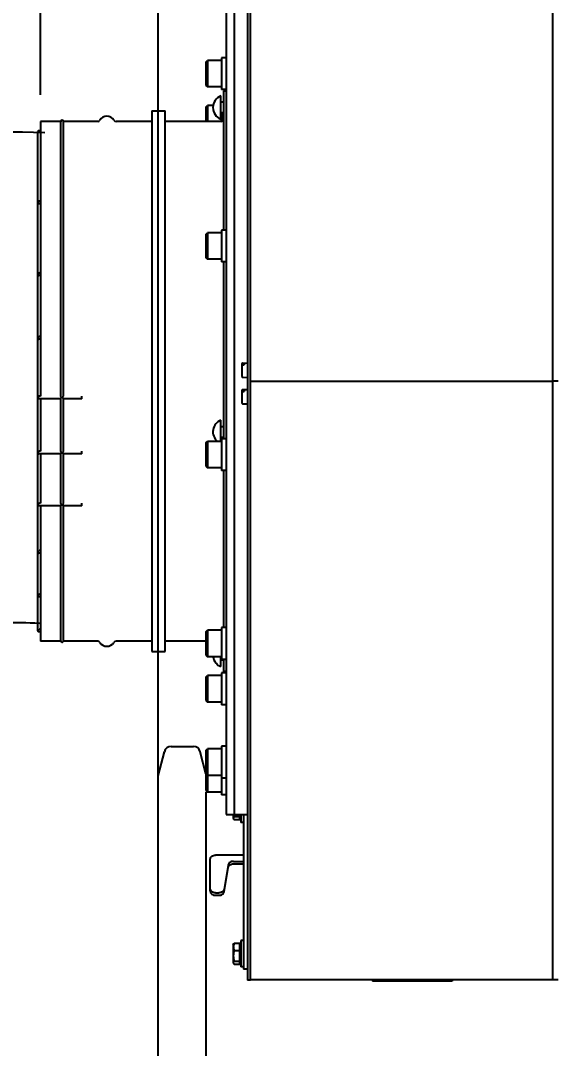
# Model space of a CAD drawing. Header units: millimetres. Extents: x 11802 to 19889, y -472 to 9054.
# Drawn here: x 15590.1 to 15791.8, y 7933.1 to 8320.9 of the extents above; entities that cross this region are included whole.
import ezdxf

# ---------------------------------------------------------------- set-up
doc = ezdxf.new("R2010")
doc.units = ezdxf.units.MM
doc.header["$LTSCALE"] = 307.34
doc.header["$PDMODE"] = 3
doc.header["$PDSIZE"] = 8
doc.linetypes.add('DASHED', pattern=[0.2, 0.1, -0.1])
doc.layers.get('0').update_dxf_attribs({"linetype": 'CONTINUOUS'})
doc.layers.get('Defpoints').update_dxf_attribs({"linetype": 'CONTINUOUS'})
doc.styles.get("Standard").update_dxf_attribs({"font": 'calibri.ttf'})
doc.dimstyles.new('DIMSTYLE_2', dxfattribs={"dimtxt": 35, "dimasz": 35, "dimexe": 1.5, "dimexo": 1, "dimgap": 0.875, "dimtad": 1, "dimdec": 0, "dimdsep": 46, "dimtxsty": 'Standard', "dimblk": '_FILLED', "dimblk1": '_FILLED', "dimblk2": '_FILLED', "dimcen": 0.09, "dimazin": 2, "dimtp": 0.01, "dimtm": 0.01, "dimtfac": 1, "dimtdec": 0, "dimtofl": 0, "dimtmove": 0, "dimatfit": 3, "dimldrblk": '_FILLED', "dimfxl": 1, "dimtolj": 1, "dimarcsym": 0})

# ---------------------------------------------------------------- blocks, each defined once
blk = doc.blocks.new('_FILLED')
at = {"color": 0, "linetype": 'ByBlock'}
blk.add_solid([(0, 0), (-1, 0.214), (-1, -0.214)], dxfattribs=at)
blk = doc.blocks.new('*D788')
at = {"color": 0, "linetype": 'Continuous', "lineweight": -2}
for p, q in [((15597.62, 8292.82), (15597.62, 8542.24)), ((15632.62, 8540.74), (16157.06, 8540.74)), ((16192.06, 8535.92), (16192.06, 8542.24))]:
    blk.add_line(p, q, dxfattribs=at)
at = {"layer": 'Defpoints', "color": 0}
for p in [(16192.06, 8540.74), (16192.06, 8534.92), (15597.62, 8291.82)]:
    blk.add_point(p, dxfattribs=at)
at = {"color": 0, "linetype": 'ByBlock', "lineweight": -2, "xscale": 35, "yscale": 35, "zscale": 35, "rotation": 180}
blk.add_blockref('_FILLED', (15597.62, 8540.74), dxfattribs=at)
at = {"color": 0, "linetype": 'ByBlock', "lineweight": -2, "xscale": 35, "yscale": 35, "zscale": 35}
blk.add_blockref('_FILLED', (16192.06, 8540.74), dxfattribs=at)
at = {"color": 0, "insert": (15894.81, 8588.28), "char_height": 35, "attachment_point": 2, "line_spacing_factor": 0.9}
blk.add_mtext('\\A1;594', dxfattribs=at)
blk = doc.blocks.new('*D791')
at = {"color": 0, "linetype": 'Continuous', "lineweight": -2}
for p, q in [((16192.06, 8507.02), (16192.06, 8438.92)), ((15642.01, 7877.25), (15642.01, 8441.92)), ((15677.01, 8440.42), (16157.06, 8440.42))]:
    blk.add_line(p, q, dxfattribs=at)
at = {"layer": 'Defpoints', "color": 0}
for p in [(16192.06, 8508.02), (16192.06, 8440.42), (15642.01, 7876.25)]:
    blk.add_point(p, dxfattribs=at)
at = {"color": 0, "linetype": 'ByBlock', "lineweight": -2, "xscale": 35, "yscale": 35, "zscale": 35, "rotation": 180}
blk.add_blockref('_FILLED', (15642.01, 8440.42), dxfattribs=at)
at = {"color": 0, "linetype": 'ByBlock', "lineweight": -2, "xscale": 35, "yscale": 35, "zscale": 35}
blk.add_blockref('_FILLED', (16192.06, 8440.42), dxfattribs=at)
at = {"color": 0, "insert": (15842.6, 8487.97), "char_height": 35, "attachment_point": 2, "line_spacing_factor": 0.9}
blk.add_mtext('\\A1;BVNO-550', dxfattribs=at)

msp = doc.modelspace()

# ---------------------------------------------------------------- linework, layer by layer
at = {"color": 0, "linetype": 'Continuous'}
for p, q in [((15675.62094, 8374.82154), (15675.62094, 7958.82154)), ((15676.82094, 7958.82154), (15676.82094, 8374.82154)), ((15790.82094, 7959.00826), (15790.82094, 8374.80268)), ((15667.62094, 8348.32154), (15667.62094, 8021.32154)), ((15670.62094, 8348.32154), (15670.62094, 8021.32154)), ((15665.92094, 8306.85118), (15665.92094, 8294.85118)), ((15667.62094, 8306.85118), (15665.92094, 8306.85118)), ((15659.92094, 8305.25118), (15660.52094, 8305.85118)), ((15659.92094, 8305.25118), (15659.92094, 8296.45118)), ((15660.52094, 8305.85118), (15660.52094, 8295.85118)), ((15665.92094, 8305.85118), (15660.52094, 8305.85118)), ((15659.92094, 8296.45118), (15660.52094, 8295.85118)), ((15665.92094, 8295.85118), (15660.52094, 8295.85118)), ((15667.62094, 8294.85118), (15665.92094, 8294.85118)), ((15666.62094, 8294.32154), (15666.62094, 8241.82542)), ((15666.62094, 8294.32154), (15667.62094, 8294.32154)), ((15665.62094, 8283.67637), (15665.62094, 8292.47637)), ((15639.62094, 8286.82154), (15639.62094, 8082.82154)), ((15639.62094, 8286.82154), (15644.62094, 8286.82154)), ((15644.62094, 8082.82154), (15644.62094, 8286.82154)), ((15659.92094, 8288.18301), (15660.52094, 8288.78301)), ((15659.92094, 8288.18301), (15659.92094, 8282.82154)), ((15660.52094, 8288.78301), (15660.52094, 8282.82154)), ((15662.67883, 8288.78301), (15660.52094, 8288.78301)), ((15666.62094, 8290.07637), (15665.62094, 8290.07637)), ((15597.62094, 8282.82154), (15597.62094, 8179.23049)), ((15605.22094, 8282.82154), (15597.62094, 8282.82154)), ((15605.22094, 8179.21354), (15605.22094, 8282.80796)), ((15619.15684, 8282.82154), (15606.22094, 8282.82154)), ((15606.22094, 8179.21354), (15606.22094, 8282.80796)), ((15639.62094, 8282.82154), (15626.08504, 8282.82154)), ((15665.62094, 8282.82154), (15644.62094, 8282.82154)), ((15666.62094, 8286.07637), (15665.62094, 8286.07637)), ((15665.92094, 8286.07637), (15665.92094, 8282.88121)), ((15596.62094, 8090.6417), (15596.62094, 8279.00138)), ((15597.12094, 8279.34469), (15596.98334, 8279.36395)), ((15596.98351, 8279.36395), (15597.62094, 8279.36395)), ((15597.62094, 8251.80859), (15596.98351, 8251.80859)), ((15597.62094, 8252.80859), (15597.25837, 8252.80859)), ((15659.92094, 8240.22542), (15660.52094, 8240.82542)), ((15659.92094, 8240.22542), (15659.92094, 8231.42542)), ((15660.52094, 8240.82542), (15660.52094, 8230.82542)), ((15665.92094, 8240.82542), (15660.52094, 8240.82542)), ((15665.92094, 8241.82542), (15665.92094, 8229.82542)), ((15667.62094, 8241.82542), (15665.92094, 8241.82542)), ((15659.92094, 8231.42542), (15660.52094, 8230.82542)), ((15665.92094, 8230.82542), (15660.52094, 8230.82542)), ((15667.62094, 8229.82542), (15665.92094, 8229.82542)), ((15666.62094, 8229.82542), (15666.62094, 8163.13321)), ((15597.62094, 8224.65873), (15596.98351, 8224.65873)), ((15597.62094, 8225.65873), (15597.25837, 8225.65873)), ((15597.62094, 8201.70201), (15597.25837, 8201.70201)), ((15597.62094, 8200.70201), (15596.98351, 8200.70201)), ((15673.62094, 8186.55286), (15673.62094, 8191.46365)), ((15673.81047, 8191.66337), (15675.62094, 8191.75826)), ((15674.47094, 8191.42479), (15673.81047, 8191.39597)), ((15673.81047, 8190.9417), (15674.47094, 8190.97051)), ((15674.47094, 8191.42479), (15674.47094, 8190.97051)), ((15673.81047, 8186.35314), (15675.62094, 8186.25826)), ((15676.82094, 8184.80826), (15790.82094, 8184.80826)), ((15792.82094, 8184.89525), (15790.82094, 8184.89525)), ((15605.22554, 8178.23049), (15596.98351, 8178.23049)), ((15597.25839, 8179.23048), (15597.12094, 8179.21123)), ((15597.62094, 8179.23049), (15597.25837, 8179.23049)), ((15597.62094, 8178.23049), (15597.62094, 8158.41296)), ((15605.22094, 8158.35708), (15605.22094, 8178.23515)), ((15605.22096, 8179.21354), (15605.2212, 8179.21123)), ((15606.02446, 8178.68032), (15606.02533, 8178.71312)), ((15613.22094, 8178.23049), (15606.21635, 8178.23049)), ((15606.21976, 8179.21123), (15606.21997, 8179.21355)), ((15606.22094, 8158.35708), (15606.22094, 8178.23515)), ((15613.22094, 8178.2305), (15613.22094, 8179.21123)), ((15673.62094, 8176.55286), (15673.62094, 8181.46365)), ((15673.81047, 8181.66337), (15675.62094, 8181.75826)), ((15674.47094, 8181.42479), (15673.81047, 8181.39597)), ((15673.81047, 8180.9417), (15674.47094, 8180.97051)), ((15674.47094, 8181.42479), (15674.47094, 8180.97051)), ((15673.81047, 8176.35314), (15675.62094, 8176.25826)), ((15665.62094, 8162.13321), (15665.62094, 8170.15744)), ((15665.62094, 8167.75744), (15666.62094, 8167.75744)), ((15665.62094, 8163.75744), (15666.62094, 8163.75744)), ((15665.92094, 8163.13321), (15665.92094, 8151.13321)), ((15667.62094, 8163.13321), (15665.92094, 8163.13321)), ((15659.92094, 8161.53321), (15660.52094, 8162.13321)), ((15659.92094, 8161.53321), (15659.92094, 8152.73321)), ((15660.52094, 8162.13321), (15660.52094, 8152.13321)), ((15665.92094, 8162.13321), (15660.52094, 8162.13321)), ((15605.22243, 8157.41296), (15596.98351, 8157.41296)), ((15597.25775, 8158.41331), (15597.12094, 8158.3937)), ((15597.62094, 8158.41296), (15597.25837, 8158.41296)), ((15597.62094, 8157.41296), (15597.62094, 8138.84813)), ((15605.22094, 8138.73264), (15605.22094, 8157.41454)), ((15613.22094, 8157.41296), (15606.21945, 8157.41296)), ((15606.22094, 8138.73264), (15606.22094, 8157.41454)), ((15613.22094, 8157.41296), (15613.22094, 8158.3937)), ((15659.92094, 8152.73321), (15660.52094, 8152.13321)), ((15665.92094, 8152.13321), (15660.52094, 8152.13321)), ((15667.62094, 8151.13321), (15665.92094, 8151.13321)), ((15666.62094, 8151.13321), (15666.62094, 8091.86007)), ((15605.24046, 8137.84813), (15596.98351, 8137.84813)), ((15597.12093, 8138.82887), (15597.25835, 8138.84813)), ((15597.62094, 8138.84813), (15597.25837, 8138.84813)), ((15597.62094, 8137.84813), (15597.62094, 8086.82154)), ((15605.22094, 8086.83512), (15605.22094, 8137.86984)), ((15613.22094, 8137.84813), (15606.20142, 8137.84813)), ((15606.22094, 8086.83512), (15606.22094, 8137.86984)), ((15613.22094, 8137.84813), (15613.22094, 8138.82887)), ((15597.62094, 8119.93728), (15596.98351, 8119.93728)), ((15597.25824, 8120.93736), (15597.12094, 8120.91803)), ((15597.62094, 8120.93728), (15597.25837, 8120.93728)), ((15597.12094, 8104.49238), (15597.25855, 8104.51164)), ((15597.62094, 8104.51164), (15597.25837, 8104.51164)), ((15597.62094, 8103.51164), (15596.98351, 8103.51164)), ((15597.62094, 8090.27913), (15596.98351, 8090.27913)), ((15597.12094, 8091.25987), (15597.25855, 8091.27913)), ((15597.62094, 8091.27913), (15597.25837, 8091.27913)), ((15659.92094, 8090.26007), (15660.52094, 8090.86007)), ((15659.92094, 8090.26007), (15659.92094, 8081.46007)), ((15660.52094, 8090.86007), (15660.52094, 8080.86007)), ((15665.92094, 8090.86007), (15660.52094, 8090.86007)), ((15665.92094, 8091.86007), (15665.92094, 8079.86007)), ((15667.62094, 8091.86007), (15665.92094, 8091.86007)), ((15605.22094, 8086.82154), (15597.62094, 8086.82154)), ((15619.15684, 8086.82154), (15606.22094, 8086.82154)), ((15639.62094, 8086.82154), (15626.08504, 8086.82154)), ((15659.92094, 8086.82154), (15644.62094, 8086.82154)), ((15639.62094, 8082.82154), (15644.62094, 8082.82154)), ((15659.92094, 8081.46007), (15660.52094, 8080.86007)), ((15665.92094, 8080.86007), (15660.52094, 8080.86007)), ((15665.62094, 8077.16671), (15665.62094, 8080.86007)), ((15666.62094, 8079.56671), (15665.62094, 8079.56671)), ((15667.62094, 8079.86007), (15665.92094, 8079.86007)), ((15666.62094, 8079.86007), (15666.62094, 8075.32154)), ((15659.92094, 8073.1919), (15660.52094, 8073.7919)), ((15660.52094, 8073.7919), (15660.52094, 8063.7919)), ((15665.92094, 8073.7919), (15660.52094, 8073.7919)), ((15665.92094, 8074.7919), (15665.92094, 8062.7919)), ((15667.62094, 8074.7919), (15665.92094, 8074.7919)), ((15667.62094, 8075.32154), (15666.62094, 8075.32154)), ((15659.92094, 8073.1919), (15659.92094, 8064.3919)), ((15659.92094, 8064.3919), (15660.52094, 8063.7919)), ((15665.92094, 8063.7919), (15660.52094, 8063.7919)), ((15667.62094, 8062.7919), (15665.92094, 8062.7919)), ((15646.83957, 8047.0217), (15655.28184, 8047.0217)), ((15659.92094, 8045.50357), (15660.52094, 8046.10357)), ((15660.52094, 8046.10357), (15660.52094, 8029.85619)), ((15665.92094, 8046.10357), (15660.52094, 8046.10357)), ((15665.92094, 8047.10357), (15665.92094, 8028.85619)), ((15667.62094, 8047.10357), (15665.92094, 8047.10357)), ((15642.0094, 8035.91344), (15644.3187, 8045.05828)), ((15659.91298, 8036.70156), (15657.8027, 8045.05828)), ((15659.92094, 8045.50357), (15659.92094, 8030.45619)), ((15642.0094, 7563.92996), (15642.0094, 8035.91344)), ((15659.92094, 8036.70357), (15660.52094, 8036.10357)), ((15665.92094, 8036.10357), (15660.52094, 8036.10357)), ((15667.62094, 8035.10357), (15665.92094, 8035.10357)), ((15659.92094, 8030.45619), (15660.52094, 8029.85619)), ((15660.112, 7563.92996), (15660.112, 8029.85619)), ((15665.92094, 8029.85619), (15660.52094, 8029.85619)), ((15667.62094, 8028.85619), (15665.92094, 8028.85619)), ((15667.62094, 8021.32154), (15675.62094, 8021.32154)), ((15670.32094, 8021.32154), (15670.32094, 8019.89826)), ((15670.32094, 8019.89826), (15670.40634, 8019.75033)), ((15670.63355, 8020.60977), (15672.72094, 8020.60977)), ((15670.63355, 8019.47058), (15672.72094, 8019.47058)), ((15672.72094, 8019.47058), (15672.72094, 8021.32154)), ((15672.97094, 8020.45826), (15672.90844, 8020.45826)), ((15673.12094, 8021.32154), (15673.12094, 8018.39826)), ((15674.12094, 8021.32154), (15674.12094, 7963.00826)), ((15674.12094, 8018.39826), (15673.12094, 8018.39826)), ((15661.62094, 7992.47491), (15661.62094, 8004.49786)), ((15674.12094, 8006.08504), (15663.62094, 8006.08504)), ((15670.37197, 8003.70427), (15674.12094, 8003.70427)), ((15668.38952, 8002.32686), (15666.85236, 7993.17782)), ((15666.85236, 7992.26514), (15668.38952, 8001.41418)), ((15670.37197, 8002.79159), (15674.12094, 8002.79159)), ((15663.62094, 7991.80041), (15664.86991, 7991.80041)), ((15663.62094, 7990.88773), (15664.86991, 7990.88773)), ((15670.32094, 7972.39826), (15670.40634, 7972.54618)), ((15670.32094, 7972.39826), (15670.32094, 7965.39826)), ((15670.63355, 7972.82593), (15672.72094, 7972.82593)), ((15672.72094, 7964.97058), (15672.72094, 7972.82593)), ((15673.12094, 7973.89826), (15673.12094, 7963.89826)), ((15674.12094, 7973.89826), (15673.12094, 7973.89826)), ((15670.63355, 7970.03744), (15672.72094, 7970.03745)), ((15672.97094, 7971.83826), (15672.90844, 7971.83826)), ((15670.32094, 7965.39826), (15670.40634, 7965.25033)), ((15670.63355, 7966.10977), (15672.72094, 7966.10977)), ((15670.63355, 7964.97058), (15672.72094, 7964.97058)), ((15672.97094, 7965.95826), (15672.90844, 7965.95826)), ((15674.12094, 7963.89826), (15673.12094, 7963.89826)), ((15675.62094, 7963.00826), (15674.12094, 7963.00826)), ((15676.82094, 7958.82154), (15675.62094, 7958.82154)), ((15792.82094, 7959.00826), (15676.82094, 7959.00826)), ((15722.82094, 7959.00826), (15722.82094, 7958.50826)), ((15752.82094, 7958.50826), (15722.82094, 7958.50826)), ((15752.82094, 7959.00826), (15752.82094, 7958.50826))]:
    msp.add_line(p, q, dxfattribs=at)
for centre, radius, start, end in [((15667.34761, 8288.07637), 4.72667, 111.426246, 248.573754), ((15605.72094, 8282.82154), 0.5, 0, 180), ((15619.15684, 8283.82154), 1, 270, 330), ((15622.62094, 8281.82154), 3, 30, 150), ((15626.08504, 8283.82154), 1, 210, 270), ((15665.62094, 8283.82154), 1, 270, 0), ((15673.82094, 8191.46365), 0.2, 93, 180), ((15673.82094, 8186.55286), 0.2, 180, 267), ((15673.82094, 8181.46365), 0.2, 93, 180), ((15673.82094, 8176.55286), 0.2, 180, 267), ((15667.34761, 8165.75744), 4.72667, 111.426246, 230.2100148), ((15605.72094, 8086.82154), 0.5, 180, 0), ((15619.15684, 8085.82154), 1, 30, 90), ((15622.62094, 8087.82154), 3, 210, 330), ((15626.08504, 8085.82154), 1, 90, 150), ((15667.34761, 8081.56671), 4.72667, 188.6085486, 248.573754), ((15646.83957, 8044.4217), 2.6, 90, 165.8276623), ((15655.28184, 8044.4217), 2.6, 14.1723377, 90), ((15677.97426, 8022.86611), 7.67771, 191.6117803, 193.2107399), ((15679.16427, 8023.15381), 8.90198, 193.263051, 196.6056662), ((15672.90844, 8020.27076), 0.1875, 90, 180), ((15672.97094, 8020.60826), 0.15, 270, 0), ((15672.90844, 7972.02576), 0.1875, 180, 270), ((15672.97094, 7971.68826), 0.15, 0, 90), ((15672.90844, 7965.77076), 0.1875, 90, 180), ((15672.97094, 7966.10826), 0.15, 270, 0)]:
    msp.add_arc(centre, radius, start, end, dxfattribs=at)
at = {"color": 0, "linetype": 'DASHED'}
for points, knots in [([(15599.22438, 8278.47001), (15507.79735, 8282.82587), (15370.13874, 8209.74031), (15342.91225, 7972.04261), (15410.06055, 7761.4523), (15558.81559, 7712.0229), (15683.28451, 7680.57682), (15702.45277, 7634.02585), (15698.46227, 7545.9217)], [0, 0, 0, 0, 0.209146972, 0.471037041, 0.639012991, 0.83597052, 0.916468268, 1, 1, 1, 1]), ([(15597.18795, 8093.44156), (15560.04922, 8095.61966), (15480.30509, 8051.75935), (15540.57097, 7779.74118), (15830.52354, 7801.55322), (15905.23901, 7671.60716), (15901.10779, 7545.9217)], [0, 0, 0, 0, 0.11181057, 0.359825408, 0.805851209, 1, 1, 1, 1])]:
    msp.add_open_spline(points, degree=3, knots=knots, dxfattribs=at)
at = {"color": 0, "linetype": 'Continuous'}
for points, knots in [([(15596.98353, 8279.36395), (15596.89835, 8279.36394), (15596.69873, 8279.30702), (15596.62094, 8279.10305), (15596.62094, 8279.00138)], [0, 0, 0, 0, 0.455872956, 1, 1, 1, 1]), ([(15597.62094, 8278.72652), (15597.62094, 8278.87712), (15597.48799, 8279.15396), (15597.24346, 8279.31102), (15597.12094, 8279.34469)], [0, 0, 0, 0, 0.542379768, 1, 1, 1, 1]), ([(15597.12094, 8252.78933), (15596.99858, 8252.7557), (15596.75405, 8252.59874), (15596.62094, 8252.32191), (15596.62094, 8252.17116)], [0, 0, 0, 0, 0.457041548, 1, 1, 1, 1]), ([(15596.62094, 8252.17116), (15596.62094, 8252.06948), (15596.69874, 8251.86554), (15596.89834, 8251.80861), (15596.9835, 8251.8086)], [0, 0, 0, 0, 0.54419691, 1, 1, 1, 1]), ([(15597.12094, 8225.63948), (15597.06232, 8225.62336), (15596.81199, 8225.51303), (15596.62094, 8225.23413), (15596.62094, 8225.02131)], [0, 0, 0, 0, 0.222194167, 1, 1, 1, 1]), ([(15596.62094, 8225.02131), (15596.62094, 8224.91963), (15596.69875, 8224.71569), (15596.89835, 8224.65875), (15596.9835, 8224.65874)], [0, 0, 0, 0, 0.544215737, 1, 1, 1, 1]), ([(15596.62094, 8201.06459), (15596.62094, 8201.14304), (15596.68901, 8201.41719), (15596.93046, 8201.6304), (15597.12094, 8201.68276)], [0, 0, 0, 0, 0.284255637, 1, 1, 1, 1]), ([(15596.62094, 8201.06459), (15596.62094, 8200.9629), (15596.69876, 8200.75896), (15596.89835, 8200.70202), (15596.98351, 8200.70202)], [0, 0, 0, 0, 0.544218625, 1, 1, 1, 1]), ([(15673.62094, 8191.22952), (15673.62094, 8191.27175), (15673.66855, 8191.36324), (15673.76228, 8191.39387), (15673.81047, 8191.39597)], [0, 0, 0, 0, 0.466824129, 1, 1, 1, 1]), ([(15673.81047, 8190.9417), (15673.76228, 8190.93959), (15673.66856, 8190.90896), (15673.62094, 8190.81748), (15673.62094, 8190.77524)], [0, 0, 0, 0, 0.53316823, 1, 1, 1, 1]), ([(15597.12094, 8179.21123), (15597.06242, 8179.19515), (15596.81211, 8179.08485), (15596.62094, 8178.80598), (15596.62094, 8178.59306)], [0, 0, 0, 0, 0.221808699, 1, 1, 1, 1]), ([(15596.62094, 8178.59306), (15596.62094, 8178.49132), (15596.6988, 8178.28733), (15596.89841, 8178.23049), (15596.98351, 8178.23047)], [0, 0, 0, 0, 0.544503486, 1, 1, 1, 1]), ([(15605.22103, 8178.23522), (15605.22205, 8178.29388), (15605.36089, 8178.41751), (15605.41464, 8178.57976), (15605.41851, 8178.68557)], [0, 0, 0, 0, 0.356533005, 1, 1, 1, 1]), ([(15605.33948, 8178.97045), (15605.32591, 8178.99689), (15605.28656, 8179.07582), (15605.22478, 8179.15161), (15605.2212, 8179.21123)], [0, 0, 0, 0, 0.332249623, 1, 1, 1, 1]), ([(15606.22104, 8178.23519), (15606.22141, 8178.25462), (15606.17966, 8178.30308), (15606.10163, 8178.43851), (15606.02975, 8178.57516), (15606.02446, 8178.68032)], [0, 0, 0, 0, 0.119336914, 0.35346523, 1, 1, 1, 1]), ([(15606.02533, 8178.71312), (15606.02924, 8178.82191), (15606.0952, 8178.99359), (15606.2156, 8179.14168), (15606.21976, 8179.21123)], [0, 0, 0, 0, 0.60971283, 1, 1, 1, 1]), ([(15673.62094, 8181.22952), (15673.62094, 8181.27175), (15673.66855, 8181.36324), (15673.76228, 8181.39387), (15673.81047, 8181.39597)], [0, 0, 0, 0, 0.466824129, 1, 1, 1, 1]), ([(15673.81047, 8180.9417), (15673.76228, 8180.93959), (15673.66856, 8180.90896), (15673.62094, 8180.81748), (15673.62094, 8180.77524)], [0, 0, 0, 0, 0.53316823, 1, 1, 1, 1]), ([(15597.12094, 8158.3937), (15597.06242, 8158.37761), (15596.81211, 8158.26732), (15596.62094, 8157.98844), (15596.62094, 8157.77553)], [0, 0, 0, 0, 0.221808698, 1, 1, 1, 1]), ([(15596.62094, 8157.77553), (15596.62094, 8157.67379), (15596.6988, 8157.46979), (15596.8984, 8157.41296), (15596.98351, 8157.41293)], [0, 0, 0, 0, 0.544503531, 1, 1, 1, 1]), ([(15605.22103, 8158.35699), (15605.22109, 8158.34558), (15605.22481, 8158.32025), (15605.23193, 8158.29585), (15605.23637, 8158.28259)], [0, 0, 0, 0, 0.449454224, 1, 1, 1, 1]), ([(15605.42092, 8157.77553), (15605.42092, 8157.68228), (15605.36339, 8157.55036), (15605.26968, 8157.45899), (15605.23736, 8157.41333), (15605.22263, 8157.41314)], [0, 0, 0, 0, 0.663803469, 0.895168568, 1, 1, 1, 1]), ([(15606.02096, 8157.77553), (15606.02096, 8157.89228), (15606.10921, 8158.08469), (15606.22033, 8158.26875), (15606.22085, 8158.35699)], [0, 0, 0, 0, 0.569556226, 1, 1, 1, 1]), ([(15606.03812, 8157.6697), (15606.03279, 8157.68651), (15606.02414, 8157.72142), (15606.02096, 8157.75732), (15606.02096, 8157.77553)], [0, 0, 0, 0, 0.49200287, 1, 1, 1, 1]), ([(15606.2193, 8157.41312), (15606.20804, 8157.4132), (15606.18212, 8157.4468), (15606.15717, 8157.46865), (15606.1414, 8157.48792)], [0, 0, 0, 0, 0.311290841, 1, 1, 1, 1]), ([(15596.62094, 8138.2107), (15596.62094, 8138.28931), (15596.68898, 8138.56353), (15596.93058, 8138.77654), (15597.12093, 8138.82887)], [0, 0, 0, 0, 0.284817036, 1, 1, 1, 1]), ([(15596.98348, 8137.84811), (15596.89839, 8137.84813), (15596.69879, 8137.90495), (15596.62094, 8138.10895), (15596.62094, 8138.2107)], [0, 0, 0, 0, 0.455432254, 1, 1, 1, 1]), ([(15605.22099, 8138.7326), (15605.221, 8138.72439), (15605.22197, 8138.70726), (15605.22442, 8138.6903), (15605.22599, 8138.68154)], [0, 0, 0, 0, 0.480007585, 1, 1, 1, 1]), ([(15605.26242, 8138.5594), (15605.32288, 8138.40181), (15605.51731, 8138.18557), (15605.33769, 8137.84766), (15605.24088, 8137.84837)], [0, 0, 0, 0, 0.635479973, 1, 1, 1, 1]), ([(15606.02256, 8138.11436), (15606.02463, 8138.28531), (15606.16629, 8138.473), (15606.22061, 8138.68631), (15606.21974, 8138.73179)], [0, 0, 0, 0, 0.789848046, 1, 1, 1, 1]), ([(15606.20107, 8137.84821), (15606.19051, 8137.84811), (15606.12496, 8137.87669), (15606.0769, 8137.93268), (15606.05147, 8137.98504)], [0, 0, 0, 0, 0.153508409, 1, 1, 1, 1]), ([(15596.62094, 8120.29986), (15596.62094, 8120.37831), (15596.68907, 8120.65243), (15596.93046, 8120.86567), (15597.12094, 8120.91803)], [0, 0, 0, 0, 0.284242964, 1, 1, 1, 1]), ([(15596.62094, 8120.29986), (15596.62094, 8120.19817), (15596.69874, 8119.99419), (15596.89835, 8119.93732), (15596.9835, 8119.93729)], [0, 0, 0, 0, 0.544264815, 1, 1, 1, 1]), ([(15596.62094, 8103.87421), (15596.62094, 8103.95266), (15596.68907, 8104.22678), (15596.93046, 8104.44003), (15597.12094, 8104.49238)], [0, 0, 0, 0, 0.284232126, 1, 1, 1, 1]), ([(15596.98351, 8103.51164), (15596.89835, 8103.51165), (15596.69874, 8103.56858), (15596.62094, 8103.77253), (15596.62094, 8103.87421)], [0, 0, 0, 0, 0.455805959, 1, 1, 1, 1]), ([(15596.62094, 8090.6417), (15596.62094, 8090.79246), (15596.75399, 8091.06934), (15596.99858, 8091.22624), (15597.12094, 8091.25987)], [0, 0, 0, 0, 0.542962121, 1, 1, 1, 1]), ([(15596.98353, 8090.27913), (15596.89835, 8090.27914), (15596.69873, 8090.33606), (15596.62094, 8090.54003), (15596.62094, 8090.6417)], [0, 0, 0, 0, 0.455872956, 1, 1, 1, 1]), ([(15670.63355, 8020.60977), (15670.54708, 8020.52534), (15670.3976, 8020.36), (15670.32094, 8020.14017), (15670.32094, 8020.04018)], [0, 0, 0, 0, 0.547243636, 1, 1, 1, 1]), ([(15670.32094, 8020.04018), (15670.32094, 8020.01585), (15670.32867, 8019.91434), (15670.36786, 8019.81712), (15670.4064, 8019.75034)], [0, 0, 0, 0, 0.239798497, 1, 1, 1, 1]), ([(15670.4064, 8019.75034), (15670.42038, 8019.72612), (15670.48579, 8019.6249), (15670.56745, 8019.53512), (15670.63355, 8019.47058)], [0, 0, 0, 0, 0.232374874, 1, 1, 1, 1]), ([(15661.62094, 8004.49786), (15661.62094, 8004.7066), (15661.73563, 8005.14534), (15662.19625, 8005.66881), (15662.85574, 8006.00765), (15663.36264, 8006.08504), (15663.62094, 8006.08504)], [0, 0, 0, 0, 0.222971431, 0.462621652, 0.724091875, 1, 1, 1, 1]), ([(15670.37197, 8003.70427), (15669.91371, 8003.70427), (15669.21604, 8003.5151), (15668.58473, 8002.90485), (15668.42173, 8002.51858), (15668.38952, 8002.32686)], [0, 0, 0, 0, 0.531442072, 0.774546953, 1, 1, 1, 1]), ([(15668.38952, 8001.41418), (15668.42173, 8001.6059), (15668.58473, 8001.99217), (15669.21604, 8002.60243), (15669.91371, 8002.79159), (15670.37197, 8002.79159)], [0, 0, 0, 0, 0.225452956, 0.4685578, 1, 1, 1, 1]), ([(15663.62094, 7991.80041), (15663.36264, 7991.80041), (15662.85574, 7991.8778), (15662.19625, 7992.21663), (15661.73563, 7992.74011), (15661.62094, 7993.17884), (15661.62094, 7993.38759)], [0, 0, 0, 0, 0.275908015, 0.53737822, 0.777028476, 1, 1, 1, 1]), ([(15661.62094, 7992.47491), (15661.62094, 7992.26617), (15661.73563, 7991.82743), (15662.19625, 7991.30396), (15662.85574, 7990.96512), (15663.36264, 7990.88773), (15663.62094, 7990.88773)], [0, 0, 0, 0, 0.222971431, 0.462621652, 0.724091875, 1, 1, 1, 1]), ([(15666.85236, 7993.17782), (15666.82015, 7992.9861), (15666.65716, 7992.59982), (15666.02584, 7991.98957), (15665.32817, 7991.80041), (15664.86991, 7991.80041)], [0, 0, 0, 0, 0.225452956, 0.4685578, 1, 1, 1, 1]), ([(15664.86991, 7990.88773), (15665.32817, 7990.88773), (15666.02584, 7991.07689), (15666.65716, 7991.68715), (15666.82015, 7992.07342), (15666.85236, 7992.26514)], [0, 0, 0, 0, 0.531442072, 0.774546953, 1, 1, 1, 1]), ([(15670.63355, 7972.82593), (15670.5401, 7972.60256), (15670.38254, 7972.14816), (15670.32094, 7971.66825), (15670.32094, 7971.43169)], [0, 0, 0, 0, 0.505807934, 1, 1, 1, 1]), ([(15670.40641, 7972.54617), (15670.42039, 7972.57039), (15670.4858, 7972.67161), (15670.56745, 7972.76139), (15670.63355, 7972.82593)], [0, 0, 0, 0, 0.232376262, 1, 1, 1, 1]), ([(15670.32094, 7971.43169), (15670.32094, 7971.19512), (15670.38252, 7970.71521), (15670.5401, 7970.26081), (15670.63355, 7970.03744)], [0, 0, 0, 0, 0.49419118, 1, 1, 1, 1]), ([(15670.63355, 7970.03744), (15670.53885, 7969.71863), (15670.3808, 7969.07125), (15670.32094, 7968.40565), (15670.32094, 7968.07361)], [0, 0, 0, 0, 0.50040765, 1, 1, 1, 1]), ([(15670.32094, 7968.07361), (15670.32094, 7967.74157), (15670.38078, 7967.07596), (15670.53885, 7966.42859), (15670.63355, 7966.10977)], [0, 0, 0, 0, 0.499592329, 1, 1, 1, 1]), ([(15670.63355, 7966.10977), (15670.54708, 7966.02534), (15670.3976, 7965.86), (15670.32094, 7965.64017), (15670.32094, 7965.54018)], [0, 0, 0, 0, 0.547243636, 1, 1, 1, 1]), ([(15670.32094, 7965.54018), (15670.32094, 7965.51585), (15670.32867, 7965.41434), (15670.36786, 7965.31712), (15670.4064, 7965.25034)], [0, 0, 0, 0, 0.239798497, 1, 1, 1, 1]), ([(15670.4064, 7965.25034), (15670.42038, 7965.22612), (15670.48579, 7965.1249), (15670.56745, 7965.03512), (15670.63355, 7964.97058)], [0, 0, 0, 0, 0.232374874, 1, 1, 1, 1])]:
    msp.add_open_spline(points, degree=3, knots=knots, dxfattribs=at)
for points in [[(15597.25837, 8252.80859), (15597.21211, 8252.80858), (15597.16554, 8252.80159), (15597.12094, 8252.78933)], [(15597.25837, 8225.65874), (15597.21211, 8225.65873), (15597.16554, 8225.65174), (15597.12094, 8225.63948)], [(15597.25837, 8201.70202), (15597.21211, 8201.70201), (15597.16554, 8201.69502), (15597.12094, 8201.68276)], [(15605.33948, 8178.97045), (15605.37869, 8178.89402), (15605.42811, 8178.79188), (15605.38603, 8178.717)], [(15605.23637, 8158.28259), (15605.25345, 8158.2317), (15605.27711, 8158.18319), (15605.30038, 8158.13481)], [(15605.30038, 8158.13481), (15605.35514, 8158.02097), (15605.42092, 8157.90185), (15605.42092, 8157.77553)], [(15606.1414, 8157.48792), (15606.09725, 8157.54184), (15606.05919, 8157.60327), (15606.03812, 8157.6697)], [(15605.22599, 8138.68154), (15605.2335, 8138.63972), (15605.2472, 8138.59906), (15605.26242, 8138.5594)], [(15606.05147, 8137.98504), (15606.03217, 8138.02477), (15606.02203, 8138.07019), (15606.02256, 8138.11436)]]:
    msp.add_open_spline(points, degree=3, dxfattribs=at)

# ---------------------------------------------------------------- dimensions: what is measured, and where the dimension line sits
dim = msp.add_linear_dim(base=(16192.0607, 8540.73983), p1=(15597.62094, 8291.82154), p2=(16192.0607, 8534.9217), dimstyle='DIMSTYLE_2', dxfattribs=at)
dim.commit()
dim.dimension.update_dxf_attribs({"geometry": '*D788', "text_midpoint": (15894.80919, 8540.73983), "dimtype": 160})
dim = msp.add_linear_dim(base=(16192.0607, 8440.42375), p1=(15642.0094, 7876.24678), p2=(16192.0607, 8508.02059), text='BVNO-550', dimstyle='DIMSTYLE_2', override={"dimtxsty": 'Standard'}, dxfattribs=at)
dim.commit()
dim.dimension.update_dxf_attribs({"geometry": '*D791', "text_midpoint": (15842.59612, 8440.42375), "dimtype": 160})

doc.saveas('drawing.dxf')
